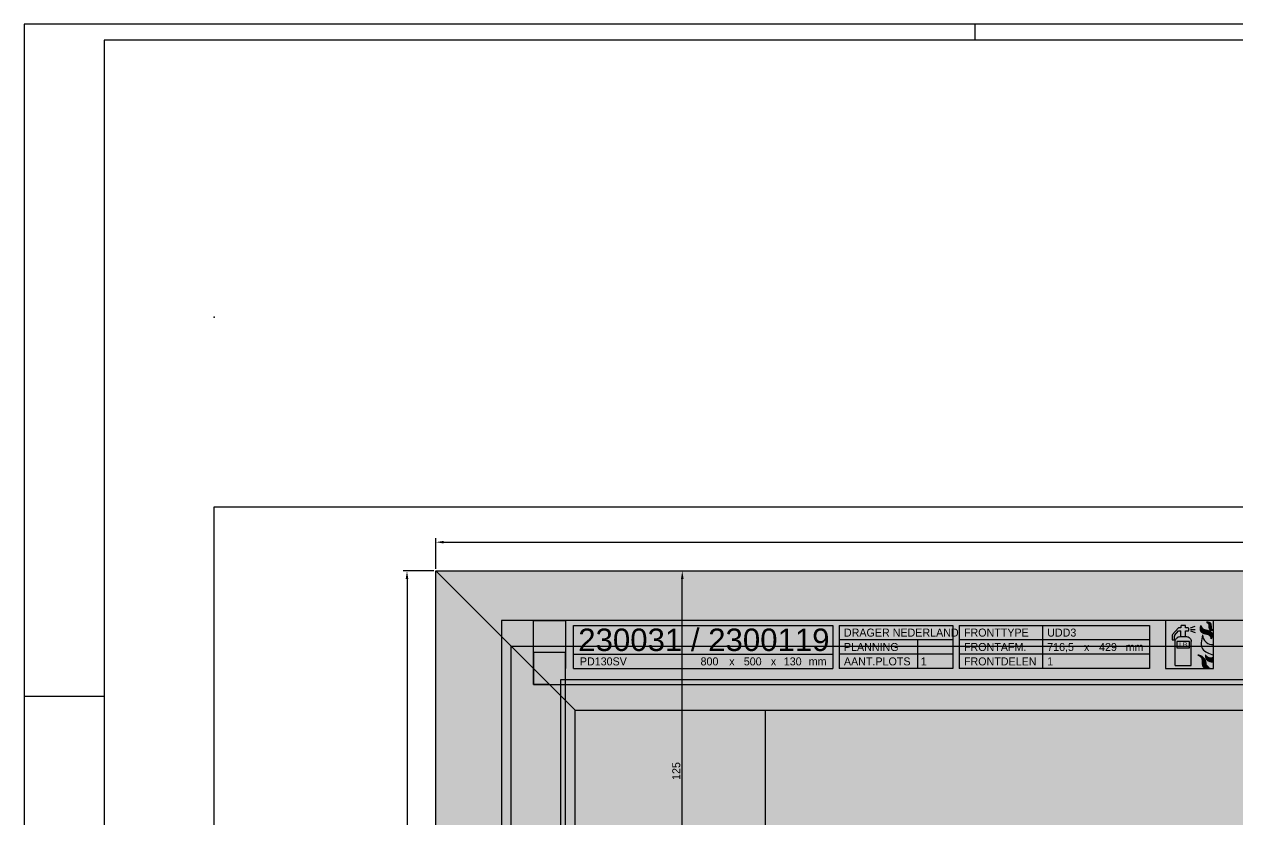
# Model space of a CAD drawing. Header units: millimetres. Extents: x -1269 to 1686, y -428 to 724.
# Drawn here: x -128.6 to 250.5, y 422.3 to 670.8 of the extents above; entities that cross this region are included whole.
import ezdxf
from ezdxf.enums import TextEntityAlignment as Align

# ---------------------------------------------------------------- set-up
doc = ezdxf.new("R2010")
doc.units = ezdxf.units.MM
doc.header["$LTSCALE"] = 0.4
for name, color, linetype in [('25', 7, 'Continuous'), ('ELEKTR', 7, 'Continuous'), ('FREESOMTREK', 7, 'Continuous'), ('KADER', 7, 'Continuous'), ('LIJST', 1, 'Continuous'), ('PASKRUIZEN', 2, 'Continuous'), ('Ral 9002', 156, 'Continuous'), ('Ral kastkleur', 254, 'Continuous'), ('REF', 40, 'Continuous')]:
    doc.layers.add(name, color=color, linetype=linetype)
doc.styles.get("Standard").update_dxf_attribs({"font": 'pnmantxt.shx'})
doc.styles.add('UV55', font='Univers 55 Roman.ttf')
doc.dimstyles.new('ISO-25', dxfattribs={"dimtxt": 2.5, "dimasz": 2.5, "dimexe": 1.25, "dimexo": 0.625, "dimtad": 1, "dimtxsty": 'Standard', "dimcen": 2.5, "dimadec": 0, "dimazin": 0, "dimtfac": 1, "dimtmove": 0, "dimatfit": 3, "dimfxl": 1, "dimarcsym": 0})

# ---------------------------------------------------------------- blocks, each defined once
blk = doc.blocks.new('BOVENHOEK')
at = {"layer": 'PASKRUIZEN', "color": 7}
for p, q in [((0, 0), (81, 0)), ((0, -13.5), (0, 0)), ((81, 0), (81, -13.5)), ((83, 0), (118.5, 0)), ((83, 0), (83, -13.5)), ((118.5, 0), (118.5, -13.5)), ((120.5, 0), (180, 0)), ((120.5, 0), (120.5, -13.5)), ((146.5, 0), (146.5, -13.5)), ((180, 0), (180, -13.5)), ((118.5, -4.5), (83, -4.5)), ((107.5, -4.5), (107.5, -13.5)), ((180, -4.5), (120.5, -4.5)), ((0, -9), (81, -9)), ((118.5, -9), (83, -9)), ((180, -9), (120.5, -9)), ((0, -13.5), (81, -13.5)), ((118.5, -13.5), (83, -13.5)), ((180, -13.5), (120.5, -13.5))]:
    blk.add_line(p, q, dxfattribs=at)
at = {"layer": 'PASKRUIZEN', "color": 7, "style": 'UV55'}
for s, p in [('FRONTTYPE', (122, -3.5)), ('PLANNING', (84.5, -8)), ('FRONTAFM.', (122, -8)), ('x', (159.5, -8)), ('mm', (172.5, -8)), ('mm', (73.5, -12.5)), ('AANT.PLOTS', (84.5, -12.5)), ('FRONTDELEN', (122, -12.5))]:
    blk.add_text(s, height=2.5, dxfattribs=at).set_placement(p)
for p in [(49.5, -12.5), (62.5, -12.5)]:
    blk.add_text('x', height=2.5, dxfattribs=at).set_placement(p, align=Align.CENTER)
at = {"layer": 'PASKRUIZEN', "color": 7, "style": 'UV55', "flags": 8}
for tag, p in [('RESERVE1', (122.4929657071737, 0.9932483118404889)), ('RESERVE2', (148.4929657071737, 0.9932483118404889)), ('DEBITEUR', (84.5, -3.5)), ('FRONTTYPE', (148, -3.5)), ('TAPE', (108.5, -8)), ('FRONTBREEDTE', (148, -8)), ('PANEELTYPE', (2, -12.5)), ('AANTAL', (108.5, -12.5)), ('FRONTDELEN', (148, -12.5))]:
    blk.add_attdef(tag, p, '', height=2.5, dxfattribs=at)
at = {"layer": 'PASKRUIZEN', "color": 7, "style": 'UV55', "width": 0.9343132363355436, "flags": 8}
blk.add_attdef('OBJECT/PROJECT', text='', height=7, dxfattribs=at).set_placement((1.5, -8), (80, -8), align=Align.FIT)
at = {"layer": 'PASKRUIZEN', "color": 7, "style": 'UV55', "flags": 8}
for tag, p in [('FRONTHOOGTE', (167, -8)), ('BREEDTE', (42.5, -12.5)), ('HOOGTE', (56, -12.5)), ('DIEPTE', (68.5, -12.5))]:
    blk.add_attdef(tag, text='', height=2.5, dxfattribs=at).set_placement(p, align=Align.CENTER)
blk = doc.blocks.new('*D9')
at = {"layer": 'DEFPOINTS', "color": 0, "transparency": 16777216}
for p in [(800.0000000000002, 509), (0, 500), (800.0000000000002, 500.0000000000002)]:
    blk.add_point(p, dxfattribs=at)
at = {"layer": 'KADER', "color": 0, "lineweight": -2, "transparency": 16777216}
for p, q in [((3.827021247335479e-17, 500.625), (6.276314845630185e-16, 510.25)), ((2.5, 509), (797.5000000000002, 509)), ((800.0000000000002, 500.6250000000002), (800.0000000000002, 510.25))]:
    blk.add_line(p, q, dxfattribs=at)
at = {"layer": 'KADER', "color": 0, "transparency": 16777216}
for points in [[(2.5, 509.4166666666667), (2.5, 508.5833333333333), (5.51091059616309e-16, 509)], [(797.5000000000002, 509.4166666666667), (797.5000000000002, 508.5833333333333), (800.0000000000002, 509)]]:
    blk.add_solid(points, dxfattribs=at)
at = {"layer": 'KADER', "color": 0, "transparency": 16777216, "insert": (400.0000000000001, 512.125), "char_height": 5, "attachment_point": 5}
blk.add_mtext('800', dxfattribs=at)
blk = doc.blocks.new('*D10')
at = {"layer": 'DEFPOINTS', "color": 0, "transparency": 16777216}
for p in [(0, 500.0000000000002), (0, 0), (-9.000000000000233, -1.44731038470901e-15)]:
    blk.add_point(p, dxfattribs=at)
at = {"layer": 'KADER', "color": 0, "lineweight": -2, "transparency": 16777216}
for p, q in [((-0.6250000000000001, 500.0000000000002), (-10.25000000000034, 500.0000000000002)), ((-9.000000000000343, 497.5000000000002), (-9.000000000000233, 2.499999999999999)), ((-0.6250000000000001, -1.005076656047898e-16), (-10.25000000000023, -1.64832571591859e-15))]:
    blk.add_line(p, q, dxfattribs=at)
at = {"layer": 'KADER', "color": 0, "transparency": 16777216}
for points in [[(-9.416666666667009, 497.5000000000002), (-8.583333333333677, 497.5000000000002), (-9.000000000000345, 500.0000000000002)], [(-9.416666666666899, 2.499999999999999), (-8.583333333333567, 2.499999999999999), (-9.000000000000233, -1.44731038470901e-15)]]:
    blk.add_solid(points, dxfattribs=at)
at = {"layer": 'KADER', "color": 0, "transparency": 16777216, "insert": (-12.12500000000021, 250.0000000000001), "char_height": 5, "attachment_point": 5, "rotation": 90}
blk.add_mtext('500', dxfattribs=at)
blk = doc.blocks.new('KNVAA0')
at = {"layer": 'KADER', "color": 2}
for p, q in [((584, 404), (-604, 404)), ((-604, 404), (-604, -436)), ((-307, 404), (-307, 399)), ((-579, 194), (-604, 194))]:
    blk.add_line(p, q, dxfattribs=at)
at = {"layer": 'KADER', "color": 3}
for p, q in [((579, 399), (-579, 399)), ((-579, 399), (-579, -431))]:
    blk.add_line(p, q, dxfattribs=at)
at = {"layer": 'KADER', "color": 3, "style": 'UV55', "flags": 8}
for tag, height, p in [('PROJECT-1', 2.5, (470.0019347176158, -407.5)), ('PROJECT-2', 2.5, (470.0019347176158, -411.5)), ('OBJECT/PROJECT', 5, (470, -424))]:
    blk.add_attdef(tag, text='', height=height, dxfattribs=at).set_placement(p, align=Align.CENTER)
at = {"layer": 'KADER', "color": 2, "style": 'UV55', "flags": 8}
for tag, p in [('DEBITEUR', (519.5, -405.5)), ('KENMERK', (519.5, -409)), ('SCHAAL', (533, -413)), ('GETEKEND', (533, -417)), ('GEWIJZIGD', (533, -421)), ('AKKOORD', (533, -425))]:
    blk.add_attdef(tag, p, '', height=2, dxfattribs=at)
for tag, width, p, p2 in [('TEKEN-DATUM', 0.9775927027562958, (543, -417), (563, -417)), ('WIJZIG-DATUM', 0.9489285255998974, (543, -421), (563, -421)), ('AKKOORD-DATUM', 0.7926469800096468, (543, -425), (563, -425))]:
    blk.add_attdef(tag, text='', height=2, dxfattribs=dict(at, width=width)).set_placement(p, p2, align=Align.FIT)
for tag, p in [('BLADNUMMER', (560, -429.5)), ('AANTAL-BLADEN', (574.5, -429.5))]:
    blk.add_attdef(tag, text='', height=2, dxfattribs=at).set_placement(p, align=Align.CENTER)
blk = doc.blocks.new('Lorenzo')
at = {"layer": 'PASKRUIZEN'}
h = blk.add_hatch(color=178, dxfattribs=at)
h.dxf.hatch_style = 1
h.paths.add_polyline_path([(11.25, 11.75), (12, 11.75, 0.4142135623730951), (12.25, 12), (12.25, 12.5, 0.4142135623730951), (12, 12.75), (11.25, 12.75), (11.25, 13.25, 0.4142135623730951), (11, 13.5), (10, 13.5, 0.4142135623730951), (9.75, 13.25), (9.75, 12.75), (9.103553390593273, 12.75, 0.2331998257262438), (8.905196276105267, 12.65216588031485), (7.146446609406715, 10.64644660940671, 0.1989123673796496), (7, 10.29289321881345), (7, 9), (7.75, 9), (7.75, 10.14644660940673, -0.19891236737964), (7.823223304703351, 10.32322330470335), (9, 11.75), (9.75, 11.75), (9.75, 10), (11.25, 10)])
h = blk.add_hatch(color=32, dxfattribs=at)
h.dxf.hatch_style = 1
edge = h.paths.add_edge_path()
edge.add_spline(control_points=[(19.25, 9.25), (19.49892796672258, 9.967434681247823), (19.80514249970935, 11.5787756852454), (18.16908445895408, 11.94124926036828), (17.320601014442, 12.12923331710925)], knot_values=[1.415363326500586, 1.415363326500586, 1.415363326500586, 1.415363326500586, 3.470573157918682, 5.684727252368713, 5.684727252368713, 5.684727252368713, 5.684727252368713], weights=[1, 1, 1, 1, 1], degree=3, periodic=0)
edge.add_spline(control_points=[(17.320601014442, 12.12923331710925), (16.59233082539495, 12.27783522215628), (16.11516228797195, 12.84772133475548), (16, 13.5)], knot_values=[5.684727252368713, 5.684727252368713, 5.684727252368713, 5.684727252368713, 7.029595346318741, 7.029595346318741, 7.029595346318741, 7.029595346318741], weights=[1, 0.8548718909348787, 0.8548718909348787, 1], degree=3, periodic=0)
edge.add_spline(control_points=[(16, 13.5), (15.93139127423503, 12.80467453092541), (15.62711077774384, 11.24784456933498), (17.18436190542749, 10.87170275547474), (17.96385848063002, 10.683421462572)], knot_values=[7.029595346318741, 7.029595346318741, 7.029595346318741, 7.029595346318741, 9.085425540627293, 11.14586040474901, 11.14586040474901, 11.14586040474901, 11.14586040474901], weights=[1, 1, 1, 1, 1], degree=3, periodic=0)
edge.add_spline(control_points=[(17.96385848062969, 10.68342146257204), (18.76537760487935, 10.58562456372157), (19.31085353907819, 9.990264886574531), (19.25, 9.25)], knot_values=[0, 0, 0, 0, 1.415363326500586, 1.415363326500586, 1.415363326500586, 1.415363326500586], weights=[1, 0.8399140045637303, 0.8399140045637303, 1], degree=3, periodic=0)
h = blk.add_hatch(color=12, dxfattribs=at)
h.dxf.hatch_style = 1
edge = h.paths.add_edge_path()
edge.add_spline(control_points=[(19.28957755567517, 12.86845635134979), (19.29021207324945, 13.40050017590637), (19.2914355592068, 14.42639476799301), (18.28780098903773, 14.45794537876699), (17.75, 14.5)], knot_values=[0, 0, 0, 0, 2.214154094450031, 4.269363925868144, 4.269363925868144, 4.269363925868144, 4.269363925868144], weights=[1, 1, 1, 1, 1], degree=3, periodic=0)
edge.add_spline(control_points=[(17.75, 14.49999999999999), (18.27640344174215, 14.34252089122086), (18.55954031809879, 13.9373036895569), (18.51126670179263, 13.44533099799171)], knot_values=[9.730497078248446, 9.730497078248446, 9.730497078248446, 9.730497078248446, 11.14586040474904, 11.14586040474904, 11.14586040474904, 11.14586040474904], weights=[1, 0.839914004563728, 0.839914004563728, 1], degree=3, periodic=0)
edge.add_spline(control_points=[(18.51126670179263, 13.44533099799171), (18.51999457684652, 12.95447108676784), (18.53743082185685, 11.97384824042696), (19.50823452213091, 11.94839942949733), (20, 12)], knot_values=[5.61423201981817, 5.61423201981817, 5.61423201981817, 5.61423201981817, 7.674666883939884, 9.730497078248444, 9.730497078248444, 9.730497078248444, 9.730497078248444], weights=[1, 1, 1, 1, 1], degree=3, periodic=0)
edge.add_spline(control_points=[(20, 12), (19.55842429385095, 12.05248165138868), (19.28141497356247, 12.41348988805666), (19.28957755567517, 12.86845635134979)], knot_values=[4.269363925868144, 4.269363925868144, 4.269363925868144, 4.269363925868144, 5.614232019818171, 5.614232019818171, 5.614232019818171, 5.614232019818171], weights=[1, 0.854871890934879, 0.854871890934879, 1], degree=3, periodic=0)
h = blk.add_hatch(color=24, dxfattribs=at)
h.dxf.hatch_style = 1
h.paths.add_polyline_path([(12.5, 8.5), (12.5, 6.5), (8.5, 6.5), (8.5, 8.5)])
edge = h.paths.add_edge_path()
edge.add_line((9.5, 10), (11.5, 10))
edge.add_arc((11.5, 8.5), 1.5, 0, 90, ccw=False)
edge.add_line((13, 8.5), (13, 0.9999999999999991))
edge.add_line((13, 0.9999999999999991), (8.000005151210644, 1.000000211652832))
edge.add_line((8.000005151210644, 1.000000211652832), (8, 8.5))
edge.add_arc((9.5, 8.499999999999998), 1.500000000000001, 90.00000000000011, 180, ccw=False)
h = blk.add_hatch(color=30, dxfattribs=at)
h.dxf.hatch_style = 1
edge = h.paths.add_edge_path()
edge.add_arc((19.71520793251708, 10.70940925460325), 3.222020218005194, 183.7264600355974, 275.0709506743936, ccw=False)
edge.add_spline(control_points=[(16.5, 10.5), (16.17525368341487, 8.84439211380621), (15.55668674288811, 5.690840394902002), (18.56909812845444, 4.714000870153323), (20, 4.25)], knot_values=[0, 0, 0, 0, 4.366952920328058, 8.31803955702005, 8.31803955702005, 8.31803955702005, 8.31803955702005], degree=3, periodic=0)
edge.add_line((20, 4.25), (20, 7.499999999999997))
h = blk.add_hatch(color=32, dxfattribs=at)
h.dxf.hatch_style = 1
edge = h.paths.add_edge_path()
edge.add_spline(control_points=[(17.67311604682778, 1.484861203782499), (17.58176588627395, 2.331836569556405), (17.30127565701305, 3.0526475520216), (16.1099658856208, 4.048129001580689), (15, 4.25)], knot_values=[6.86855108218235, 6.86855108218235, 6.86855108218235, 6.86855108218235, 9.082705176632384, 11.01250898940322, 11.01250898940322, 11.01250898940322, 11.01250898940322], weights=[1, 1, 1, 1, 0.9999999999999998], degree=3, periodic=0)
edge.add_spline(control_points=[(15, 4.25), (15.93239002086454, 4.043228665607047), (16.4628850452882, 3.336321195062173), (16.40204413501185, 2.454594748545686)], knot_values=[5.443194013685732, 5.443194013685732, 5.443194013685732, 5.443194013685732, 6.868551082182352, 6.868551082182352, 6.868551082182352, 6.868551082182352], weights=[0.9999999999999998, 0.8377421323660104, 0.8377421323660104, 1], degree=3, periodic=0)
edge.add_spline(control_points=[(16.40204413501185, 2.454594748545686), (16.41630052832224, 1.652808298635621), (16.44478145468623, 0.05102723505686191), (18.03052360759812, 0.009458324450918099), (19, 0)], knot_values=[1.326928955255463, 1.326928955255463, 1.326928955255463, 1.326928955255463, 3.387363819377175, 5.443194013685732, 5.443194013685732, 5.443194013685732, 5.443194013685732], weights=[1, 1, 1, 1, 1], degree=3, periodic=0)
edge.add_spline(control_points=[(19, 3.368172920795855e-17), (18.12373574140279, 0.1766752132423465), (17.67311604682778, 0.7531576429631646), (17.67311604682778, 1.4848612037825)], knot_values=[0, 0, 0, 2.220446049250313e-16, 1.326928955255463, 1.326928955255463, 1.326928955255463, 1.326928955255463], weights=[1, 0.8585755767679953, 0.8585755767679953, 1], degree=3, periodic=0)
h = blk.add_hatch(color=30, dxfattribs=at)
h.dxf.hatch_style = 1
edge = h.paths.add_edge_path()
edge.add_spline(control_points=[(20, 3.499999999999998), (19.567783074168, 3.239814896834026), (19.06724472411771, 3.176813952284888), (18.58403322096886, 3.321777403229542), (18.10082171782001, 3.466740854174197), (17.71762049597021, 3.794863670293363), (17.5, 4.250000000000001)], knot_values=[0, 0, 0, 0, 0.8333294757678722, 0.8333294757678722, 0.8333294757678722, 1.666658951535745, 1.666658951535745, 1.666658951535745, 1.666658951535745], weights=[1, 0.9429625647990602, 0.9429625647990602, 1, 0.9429625647990602, 0.9429625647990602, 1], degree=3, periodic=0)
edge.add_spline(control_points=[(17.5, 4.250000000000001), (17.48734092395772, 3.848760176860718), (17.44446681684656, 2.489830101941632), (18.94354323434029, 2.202495639121957), (20, 2)], knot_values=[1.666658951535745, 1.666658951535745, 1.666658951535745, 1.666658951535745, 2.781138648481933, 5.441209459053937, 5.441209459053937, 5.441209459053937, 5.441209459053937], weights=[1, 1, 1, 1, 1], degree=3, periodic=0)
edge.add_line((20, 1.999999999999999), (20, 3.499999999999998))
for p, q in [((8.926776695296637, 12.67677669529664), (7.146446609406726, 10.64644660940673)), ((7.823223304703363, 10.32322330470336), (9, 11.75)), ((9, 11.75), (9.75, 11.75)), ((9.75, 12.75), (9.103553390593273, 12.75)), ((9.75, 13.25), (9.75, 12.75)), ((9.75, 10), (9.75, 11.75)), ((11, 13.5), (10, 13.5)), ((11.25, 12.75), (11.25, 13.25)), ((12, 12.75), (11.25, 12.75)), ((11.25, 10), (11.25, 11.75)), ((11.25, 11.75), (12, 11.75)), ((12.25, 12), (12.25, 12.5)), ((12.75, 12.75), (14.25, 13.25)), ((12.75, 12.25), (14.25, 12.25)), ((12.75, 11.75), (14.25, 11.25)), ((7, 10.29289321881345), (7, 9)), ((7, 9), (7.75, 9)), ((7.75, 9), (7.75, 10.14644660940673)), ((8.000005151210644, 1.000000211652832), (8.000005151210644, 8.5)), ((13, 1), (13, 8.5)), ((8.000005151210644, 1.000000211652832), (13, 1))]:
    blk.add_line(p, q, dxfattribs=at)
for points in [[(5, 0), (20, 0), (20, 15), (5, 15)], [(8.5, 6.5), (12.5, 6.5), (12.5, 8.5), (8.5, 8.5)]]:
    blk.add_lwpolyline(points, close=True, dxfattribs=at)
blk.add_lwpolyline([(8.000005151210644, 8.496068892599085, -0.4149813682006562), (9.5, 10), (11.5, 10, -0.414981368200657), (12.99999484878936, 8.49606889259908)], format="xyb", dxfattribs=at)
for centre, radius, start, end in [((9.103553390593273, 12.5), 0.25, 90, 135), ((10, 13.25), 0.25, 90, 180), ((11, 13.25), 0.25, 0, 90), ((12, 12.5), 0.25, 0, 90), ((12, 12), 0.25, 270, 0), ((7.5, 10.29289321881345), 0.5, 135, 180), ((8, 10.14644660940673), 0.25, 135, 180), ((19.71520793251708, 10.70940925460325), 3.222020218005194, 183.7264600355972, 275.0709506743936)]:
    blk.add_arc(centre, radius, start, end, dxfattribs=at)
for points, weights, knots in [([(17.96385848062969, 10.68342146257204), (18.76537760487935, 10.58562456372157), (19.31085353907819, 9.990264886574531), (19.25, 9.25), (19.49892796672258, 9.967434681247823), (19.80514249970935, 11.5787756852454), (18.16908445895408, 11.94124926036828), (17.320601014442, 12.12923331710925), (16.59233082539495, 12.27783522215628), (16.11516228797195, 12.84772133475548), (16, 13.5), (15.93139127423503, 12.80467453092541), (15.62711077774384, 11.24784456933498), (17.18436190542749, 10.87170275547474), (17.96385848063002, 10.683421462572)], [1, 0.8399140045637303, 0.8399140045637303, 1, 1, 1, 1, 1, 0.8548718909348787, 0.8548718909348787, 1, 1, 1, 1, 1], [0, 0, 0, 0, 1.415363326500586, 1.415363326500586, 1.415363326500586, 3.470573157918682, 5.684727252368713, 5.684727252368713, 5.684727252368713, 7.029595346318741, 7.029595346318741, 7.029595346318741, 9.085425540627293, 11.14586040474901, 11.14586040474901, 11.14586040474901, 11.14586040474901]), ([(17.75, 14.5), (18.28780098903773, 14.45794537876699), (19.2914355592068, 14.42639476799301), (19.29021207324945, 13.40050017590637), (19.28957755567517, 12.86845635134979), (19.28141497356247, 12.41348988805666), (19.55842429385095, 12.05248165138868), (20, 12), (19.50823452213091, 11.94839942949733), (18.53743082185685, 11.97384824042696), (18.51999457684652, 12.95447108676784), (18.51126670179263, 13.44533099799171), (18.55954031809879, 13.9373036895569), (18.27640344174215, 14.34252089122086), (17.75, 14.49999999999999)], [1, 1, 1, 1, 1, 0.854871890934879, 0.854871890934879, 1, 1, 1, 1, 1, 0.839914004563728, 0.839914004563728, 1], [0, 0, 0, 0, 2.055209831418114, 4.269363925868144, 4.269363925868144, 4.269363925868144, 5.614232019818171, 5.614232019818171, 5.614232019818171, 7.670062214126731, 9.730497078248446, 9.730497078248446, 9.730497078248446, 11.14586040474904, 11.14586040474904, 11.14586040474904, 11.14586040474904]), ([(17.67311604682778, 1.4848612037825), (17.67311604682778, 0.7531576429631642), (18.12373574140279, 0.1766752132423464), (19, 0), (18.03052360759812, 0.009458324450918099), (16.44478145468623, 0.05102723505686191), (16.41630052832224, 1.652808298635621), (16.40204413501185, 2.454594748545686), (16.4628850452882, 3.336321195062173), (15.93239002086454, 4.043228665607047), (15, 4.25), (16.1099658856208, 4.048129001580689), (17.30127565701305, 3.0526475520216), (17.58176588627395, 2.331836569556405), (17.67311604682778, 1.484861203782499)], [1, 0.8585755767679953, 0.8585755767679953, 1, 1, 1, 1, 1, 0.8377421323660104, 0.8377421323660104, 0.9999999999999998, 1, 1, 1, 1], [0, 0, 0, 0, 1.326928955255463, 1.326928955255463, 1.326928955255463, 3.38275914956402, 5.443194013685732, 5.443194013685732, 5.443194013685732, 6.868551082182352, 6.868551082182352, 6.868551082182352, 8.798354894953189, 11.01250898940322, 11.01250898940322, 11.01250898940322, 11.01250898940322]), ([(20, 3.499999999999998), (19.567783074168, 3.239814896834026), (19.06724472411771, 3.176813952284888), (18.58403322096886, 3.321777403229542), (18.10082171782001, 3.466740854174197), (17.71762049597021, 3.794863670293363), (17.5, 4.250000000000001), (17.48734092395772, 3.848760176860718), (17.44446681684656, 2.489830101941632), (18.94354323434029, 2.202495639121957), (20, 2)], [1, 0.9429625647990602, 0.9429625647990602, 1, 0.9429625647990602, 0.9429625647990602, 1, 1, 1, 1, 1], [0, 0, 0, 0, 0.8333294757678722, 0.8333294757678722, 0.8333294757678722, 1.666658951535745, 1.666658951535745, 1.666658951535745, 2.781138648481933, 5.441209459053937, 5.441209459053937, 5.441209459053937, 5.441209459053937])]:
    blk.add_rational_spline(points, weights, degree=3, knots=knots, dxfattribs=at)
blk.add_spline([(16.5, 10.5), (16.52654127126812, 6.133127736092888), (20, 4.25)], degree=3, dxfattribs=at)
at = {"layer": 'PASKRUIZEN', "style": 'UV55'}
blk.add_text('LB', height=1.5, dxfattribs=at).set_placement((10.5, 7.5), align=Align.MIDDLE_CENTER)
blk = doc.blocks.new('KNKCA4')
at = {"layer": 'ELEKTR', "color": 3}
for p, q in [((-2606.707317073166, 1499.999999999997), (2606.707317073171, 1499.999999999997)), ((-2606.707317073166, -1792.682926829268), (-2606.707317073166, 1499.999999999997))]:
    blk.add_line(p, q, dxfattribs=at)
at = {"layer": 'ELEKTR', "color": 7}
blk.add_point((-2606.707317073166, 1829.268292682924), dxfattribs=at)
at = {"layer": 'ELEKTR', "color": 2, "style": 'UV55', "flags": 8}
for tag, p in [('SCHAAL', (1765.243902439026, -1522.865853658535)), ('DEBITEUR', (684.1854483973439, -1600.609756097561)), ('GETEKEND', (1765.243902439026, -1605.182926829268)), ('KENMERK', (684.1854483973439, -1664.634146341461)), ('GEWIJZIGD', (1765.243902439026, -1687.5)), ('AKKOORD', (1765.243902439026, -1769.817073170732))]:
    blk.add_attdef(tag, p, '', height=36.5853658536585, dxfattribs=at)
at = {"layer": 'ELEKTR', "color": 3, "style": 'UV55', "flags": 8}
for tag, height, p in [('PROJECT-1', 45.73170731707313, (-1426.829268292677, -1604.040677095323)), ('OBJECT/PROJECT', 91.46341463414626, (54.87804878049064, -1664.634146341461)), ('PROJECT-2', 45.73170731707313, (-1426.829268292677, -1677.211408802639))]:
    blk.add_attdef(tag, text='', height=height, dxfattribs=at).set_placement(p, align=Align.CENTER)
at = {"layer": 'ELEKTR', "color": 2, "style": 'UV55', "flags": 8}
for tag, width, p, p2 in [('TEKEN-DATUM', 0.9775927027563022, (1948.170731707316, -1605.182926829268), (2314.024390243903, -1605.182926829268)), ('WIJZIG-DATUM', 0.9489285255999034, (1948.170731707316, -1687.5), (2314.024390243903, -1687.5)), ('AKKOORD-DATUM', 0.7926469800096518, (1948.170731707316, -1769.817073170732), (2314.024390243903, -1769.817073170732))]:
    blk.add_attdef(tag, text='', height=36.5853658536585, dxfattribs=dict(at, width=width)).set_placement(p, p2, align=Align.FIT)
for tag, p in [('BLADNUMMER', (894.5513020558792, -1765.243902439022)), ('AANTAL-BLADEN', (1159.795204494905, -1765.243902439022))]:
    blk.add_attdef(tag, text='', height=36.5853658536585, dxfattribs=at).set_placement(p, align=Align.CENTER)
blk = doc.blocks.new('*D66')
at = {"layer": 'DEFPOINTS', "color": 0, "transparency": 16777216}
for p in [(52.50000000000003, 500.0000000000002), (77.00000000000013, 500.0000000000002), (52.50000000000003, 375.0000000000001)]:
    blk.add_point(p, dxfattribs=at)
at = {"layer": 'REF', "color": 0, "lineweight": -2, "transparency": 16777216}
for p, q in [((53.12500000000003, 500.0000000000002), (78.25000000000013, 500.0000000000002)), ((77.00000000000016, 377.5000000000001), (77.00000000000013, 497.5000000000002)), ((53.12500000000003, 375.0000000000001), (78.25000000000016, 375.0000000000001))]:
    blk.add_line(p, q, dxfattribs=at)
at = {"layer": 'REF', "color": 0, "transparency": 16777216}
for points in [[(76.58333333333346, 497.5000000000002), (77.4166666666668, 497.5000000000002), (77.00000000000013, 500.0000000000002)], [(76.58333333333348, 377.5000000000001), (77.41666666666683, 377.5000000000001), (77.00000000000016, 375.0000000000001)]]:
    blk.add_solid(points, dxfattribs=at)
at = {"layer": 'REF', "color": 0, "transparency": 16777216, "insert": (75.12500000000026, 437.5000000000001), "char_height": 2.5, "attachment_point": 5, "rotation": 90}
blk.add_mtext('125', dxfattribs=at)

msp = doc.modelspace()

# ---------------------------------------------------------------- hatches: boundary and pattern name
at = {"layer": 'Ral 9002'}
h = msp.add_hatch(color=256, dxfattribs=at)
h.dxf.hatch_style = 1
h.paths.add_polyline_path([(758.5, 466), (39.00000000000006, 466), (39.00000000000006, 34), (758.5, 34)])
at = {"layer": 'Ral kastkleur', "true_color": 0xdbdcdc}
h = msp.add_hatch(color=254, dxfattribs=at)
h.dxf.hatch_style = 1
h.paths.add_polyline_path([(23.5, 476.5), (776.5, 476.5), (776.5, 23.5), (23.5, 23.5)], flags=16)
h.paths.add_polyline_path([(0, 500), (800, 500), (800, 0), (0, 0)])
at = {"layer": 'Ral kastkleur', "true_color": 0xecebea}
h = msp.add_hatch(color=7, dxfattribs=at)
h.paths.add_polyline_path([(23.5, 476.5), (776.5, 476.5), (776.5, 23.5), (23.5, 23.5)])
h.paths.add_polyline_path([(43.5, 456.5), (756.5, 456.5), (756.5, 43.5), (43.5, 43.5)], flags=16)

# ---------------------------------------------------------------- linework, layer by layer
at = {"layer": 'FREESOMTREK'}
msp.add_lwpolyline([(39, 34), (758.5, 34), (758.5, 466), (39, 466)], close=True, dxfattribs=at)
at = {"layer": 'LIJST'}
for p, q in [((0, 500), (800, 500)), ((0, 0), (0, 500)), ((0, 500), (43.5, 456.5)), ((23.5, 476.5), (776.5, 476.5)), ((23.5, 23.5), (23.5, 476.5)), ((43.5, 456.5), (756.5, 456.5)), ((43.5, 43.5), (43.5, 456.5))]:
    msp.add_line(p, q, dxfattribs=at)
at = {"layer": 'PASKRUIZEN'}
msp.add_lwpolyline([(35.5, 464.5), (30.5, 464.5), (30.5, 484.5), (40.5, 484.5), (40.5, 469.5)], dxfattribs=at)
at = {"layer": 'Ral 9002'}
msp.add_lwpolyline([(39, 34), (758.5, 34), (758.5, 466), (39, 466)], close=True, dxfattribs=at)
at = {"layer": 'REF'}
msp.add_line((103, 43.5), (103, 456.5), dxfattribs=at)
for points in [[(20.5, 15.5), (777, 15.5), (777, 484.5), (20.5, 484.5)], [(40.5, 25.5), (40.5, 474.5), (30.5, 474.5), (30.5, 464.5), (767, 464.5), (767, 474.5), (757, 474.5), (757, 25.5), (767, 25.5), (767, 35.5), (30.5, 35.5), (30.5, 25.5)]]:
    msp.add_lwpolyline(points, close=True, dxfattribs=at)

# ---------------------------------------------------------------- block references
at = {"layer": '25'}
for name, p in [('KNVAA0', (475.4274365872145, 266.8144841055699)), ('Lorenzo', (223, 469.5))]:
    msp.add_blockref(name, p, dxfattribs=at)
at = {"layer": '25', "xscale": 0.18, "yscale": 0.18, "zscale": 0.18}
msp.add_blockref('KNKCA4', (400, 250), dxfattribs=at)
at = {"layer": '25'}
ref = msp.add_blockref('BOVENHOEK', (43, 483), dxfattribs=at)
ref.add_attrib('OBJECT/PROJECT', '230031 / 2300119', dxfattribs={"layer": 'PASKRUIZEN', "color": 7, "height": 7, "style": 'UV55', "width": 1.004355611688784, "flags": 8}).set_placement((44.5, 475), (123, 475), align=Align.FIT)
ref.add_attrib('DEBITEUR', 'DRAGER NEDERLAND', (127.5, 479.5), dxfattribs={"layer": 'PASKRUIZEN', "color": 7, "height": 2.5, "style": 'UV55', "flags": 8})
ref.add_attrib('PANEELTYPE', 'PD130SV', (45, 470.5), dxfattribs={"layer": 'PASKRUIZEN', "color": 7, "height": 2.5, "style": 'UV55', "flags": 8})
ref.add_attrib('FRONTTYPE', 'UDD3', (191, 479.5), dxfattribs={"layer": 'PASKRUIZEN', "color": 7, "height": 2.5, "style": 'UV55', "flags": 8})
ref.add_attrib('BREEDTE', '800', dxfattribs={"layer": 'PASKRUIZEN', "color": 7, "height": 2.5, "style": 'UV55', "flags": 8}).set_placement((85.5, 470.5), align=Align.CENTER)
ref.add_attrib('HOOGTE', '500', dxfattribs={"layer": 'PASKRUIZEN', "color": 7, "height": 2.5, "style": 'UV55', "flags": 8}).set_placement((99, 470.5), align=Align.CENTER)
ref.add_attrib('DIEPTE', '130', dxfattribs={"layer": 'PASKRUIZEN', "color": 7, "height": 2.5, "style": 'UV55', "flags": 8}).set_placement((111.5, 470.5), align=Align.CENTER)
ref.add_attrib('AANTAL', '1', (151.5, 470.5), dxfattribs={"layer": 'PASKRUIZEN', "color": 7, "height": 2.5, "style": 'UV55', "flags": 8})
ref.add_attrib('FRONTBREEDTE', '716,5', (191, 475), dxfattribs={"layer": 'PASKRUIZEN', "color": 7, "height": 2.5, "style": 'UV55', "flags": 8})
ref.add_attrib('FRONTHOOGTE', '429', dxfattribs={"layer": 'PASKRUIZEN', "color": 7, "height": 2.5, "style": 'UV55', "flags": 8}).set_placement((210, 475), align=Align.CENTER)
ref.add_attrib('FRONTDELEN', '1', (191, 470.5), dxfattribs={"layer": 'PASKRUIZEN', "color": 7, "height": 2.5, "style": 'UV55', "flags": 8})

# ---------------------------------------------------------------- dimensions: what is measured, and where the dimension line sits
at = {"layer": 'KADER'}
dim = msp.add_linear_dim(base=(800.0000000000002, 509), p1=(0, 500), p2=(800.0000000000002, 500.0000000000002), dimstyle='ISO-25', override={"dimtxt": 5}, dxfattribs=at)
dim.commit()
dim.dimension.update_dxf_attribs({"geometry": '*D9', "text_midpoint": (400.0000000000001, 512.125)})
dim = msp.add_linear_dim(base=(-9.000000000000233, -1.44731038470901e-15), p1=(0, 500), p2=(0, 0), angle=90, dimstyle='ISO-25', override={"dimtxt": 5}, dxfattribs=at)
dim.commit()
dim.dimension.update_dxf_attribs({"geometry": '*D10', "text_midpoint": (-12.12500000000021, 250.0000000000001)})
at = {"layer": 'REF'}
dim = msp.add_linear_dim(base=(77.00000000000013, 500.0000000000002), p1=(52.5, 375), p2=(52.5, 500), angle=90, dimstyle='ISO-25', dxfattribs=at)
dim.commit()
dim.dimension.update_dxf_attribs({"geometry": '*D66', "text_midpoint": (75.12500000000026, 437.5000000000001)})

doc.saveas('drawing.dxf')
